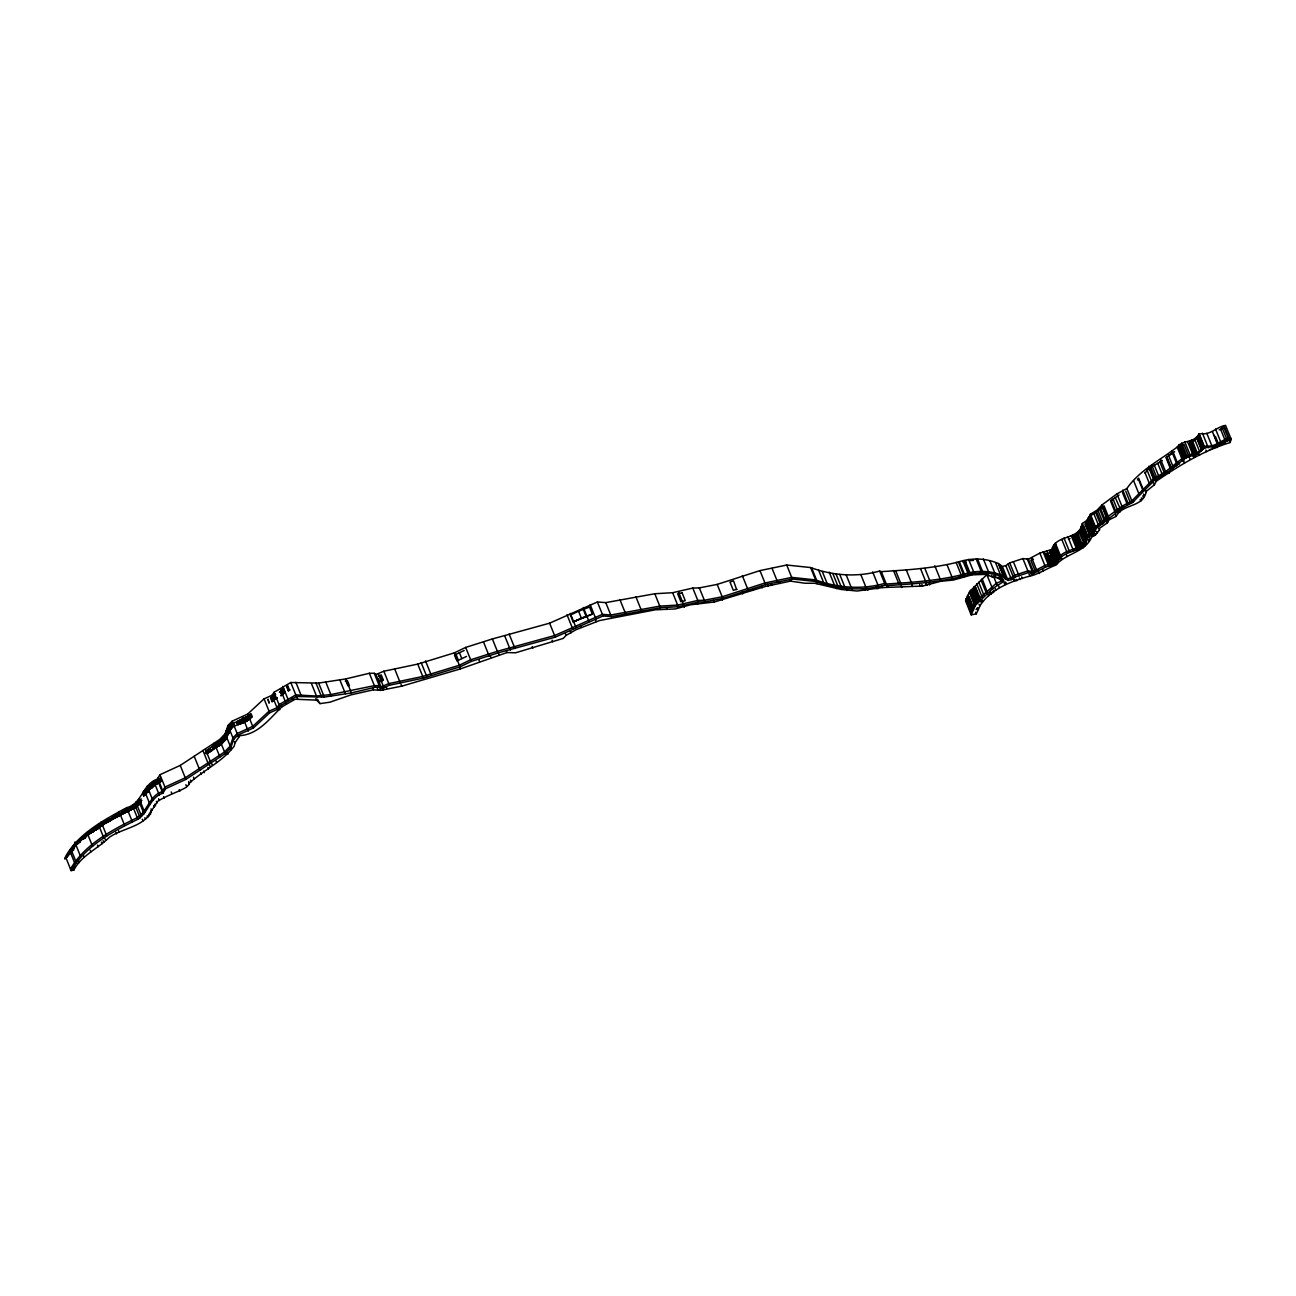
<?xml version="1.0" encoding="UTF-8"?>
<svg xmlns="http://www.w3.org/2000/svg" width="1296" height="1296" viewBox="0 0 1296 1296"><rect width="100%" height="100%" fill="white"/><g stroke="black" fill="none" stroke-linecap="round" stroke-linejoin="round"><path stroke-width="1.5" d="M141.248 798.871L132.743 806.663L100.1 824.207L78.554 840.375L74.747 843.647L66.663 857.336L70.454 852.865L64.832 858.746L67.1 856.526M234.981 722.407C227.383 723.686 226.395 732.208 223.511 737.878C214.796 743.71 189.718 764.64 219.04 745.524C228.517 741.296 226.071 727.817 236.196 725.387M142.981 792.666L143.824 795.987L142.981 792.666L145.622 788.924L160.105 778.102M148.781 786.105C152.005 790.366 142.544 790.609 143.872 794.885M971.206 614.839L975.321 605.443L992.509 588.659L986.855 574.663L969.667 591.446L965.552 600.842L971.206 614.839L976.261 613.867L980.392 605.086C991.067 589.194 1009.649 582.001 1027.453 576.72C1037.966 574.808 1046.147 568.669 1056.078 565.007C1066.025 553.084 1085.416 552.469 1091.783 536.852L1095.476 534.892L1099.51 529.967L1099.51 528.331L1107.319 522.839L1108.679 520.036L1116.115 516.407C1122.676 503.626 1142.311 507.821 1146.085 492.415L1145.47 489.872M225.893 732.029L226.913 736.792L226.249 732.208M1197.018 452.336L1184.042 457.034L1165.558 471.647L1153.796 478.645L1131.862 500.888L1121.947 506.266L1107.043 517.25L1102.118 522.466L1095.379 526.565L1095.266 530.501L1093.435 533.758L1087.992 537.484L1085.886 543.332C1078.499 553.262 1061.311 550.152 1057.293 563.452L1045.516 567.097L1034.046 573.14L1028.538 572.557L1015.416 576.882L1011.463 579.587L1008.013 580.462L1004.011 577.498C991.067 571.925 977.33 571.747 964.046 575.926C938.984 582.439 912.805 583.913 886.966 585.646L885.314 585.031C862.504 591.446 838.237 589.599 816.253 581.531L792.358 579.02L765.612 584.609L722.844 598.379L704.992 601.879L698.447 602.057L678.294 606.69L660.458 607.743L611.437 616.621L603.045 615.956L555.255 637.162L498.02 652.925L471.323 661.414L460.015 666.857L423.403 678.083L389.48 685.228L381.64 688.468L375.986 674.487L374.252 673.304L369.36 673.272L345.757 678.926L318.654 683.089L290.79 682.506L274.055 692.275L271.998 695.32L264.06 698.819L247.73 714.015L232.178 721.159L227.934 725.517L225.229 733.666L219.559 739.595L180.241 765.401L159.959 774.716L157.205 779.236C142.511 783.853 141.993 804.168 126.652 807.651C103.712 820.19 78.586 833.312 65.497 856.656L71.15 870.637L73.856 870.086C81.081 855.652 98.091 848.605 109.253 837.362C122.731 827.901 144.941 826.718 151.729 810.454L157.756 801.301C166.795 795.469 176.92 792.488 186.235 787.352L189.313 784.177L188.714 781.601M228.209 727.526L229.36 730.377L232.486 727.04L231.352 723.622M975.143 604.503L970.396 592.758L973.507 588.983L975.937 588.303M272.889 701.347C276.145 699.403 270.07 694.672 275.465 694.089M1088.543 517.412L1084.946 524.216L1089.45 535.378L1093.111 530.307L1093.079 528.638L1088.543 517.412L1104.046 505.861L1108.615 517.169L1093.079 528.638L1096.772 526.792L1093.759 528.071L1089.207 516.829M1088.462 518.335L1093.111 530.307L1095.606 529.141L1095.363 527.958L1092.998 529.562L1095.46 529.708L1092.35 531.311L1087.814 520.085M224.888 736.436L221.956 739.222C223.592 743.207 221.292 742.446 224.597 740.583L230.105 731.171L228.29 731.851L227.043 728.741M213.386 745.589L215.185 748.148L220.012 745.054L219.056 741.798M226.994 736.241L227.821 734.411L226.087 731.268M70.438 850.306L73.775 849.204L73.856 846.887L67.603 854.955L68.283 854.048M225.488 735.172L225.796 734.038M1074.757 536.641L1083.278 525.431L1087.781 536.576L1079.212 547.706L1084.833 542.797L1087.571 537.467L1085.935 537.727L1081.431 526.549M992.509 588.659L1003.703 581.499L999.945 578.291L992.363 576.995L986.288 574.371L972.178 574.792L953.321 580.057L940.815 581.272L922.541 586.067L882.657 587.558L857.142 591.025L841.185 589.486L814.86 583.265L805.091 583.249L790.366 581.126L764.899 586.602L714.323 602.008L690.412 604.795L675.346 608.942L655.29 609.8L599.546 620.557L576.023 629.726L566.077 635.38L563.225 638.41L515.646 652.795L507.028 652.552L460.048 669.011L401.744 686.167L380.489 690.379L373.361 689.828L351.248 694.802L329.945 702.189L319.999 703.615L316.499 700.115L295.083 699.241L281.783 706.968C269.503 718.713 258.422 734.314 239.906 735.658L234.916 742.948L234.252 746.075C222.248 761.951 203.602 769.937 189.378 783.221M1184.026 460.874L1178.858 446.44L1184.009 444.431L1188.805 456.305L1183.621 458.233L1188.805 456.305M1095.25 529.286L1122.595 507.886L1132.51 502.508L1154.444 480.265L1166.222 473.267L1184.706 458.654L1190.473 455.836L1193.389 455.998L1204.778 447.703L1199.966 435.796L1188.545 444.01M1178.712 447.46L1178.858 446.44M67.133 856.883L64.832 858.746L67.943 854.566M272.597 695.952L270.637 698.22L272.03 701.638L277.166 697.75M152.653 786.542L149.51 787.903L160.882 780.046M224.338 736.112L225.455 738.85L227.383 735.01M96.876 826.751C91.384 834.867 75.751 840.116 71.199 849.366M974.608 603.158L970.623 592.045M71.15 870.637C85.536 845.867 112.671 831.53 137.927 819.25C148.392 812.657 150.028 797.186 162.859 793.233L165.613 788.713L185.895 779.398L225.196 753.592L230.866 747.646L233.588 739.514L237.832 735.14L253.384 727.996L269.698 712.8L277.652 709.301L279.709 706.255L296.444 696.487L324.308 697.07L351.41 692.923L375.014 687.269L379.906 687.301L381.64 688.468M1081.577 529.27L1080.832 531.004M1146.134 491.492L1154.444 484.736L1156.275 481.237C1179.457 465.345 1202.931 450.927 1230.082 442.535L1231.2 439.344L1225.546 425.363C1217.155 426.773 1211.452 434.176 1202.623 433.82L1198.978 433.868C1194.264 443.378 1182.632 439.555 1177.173 447.055C1159.855 460.404 1139.751 470.075 1126.856 488.527L1116.941 493.889L1102.037 504.889L1097.129 510.106L1090.373 514.188L1087.781 519.777L1082.338 523.487L1080.232 529.335C1072.845 539.266 1055.657 536.171 1051.655 549.455L1039.862 553.117L1028.392 559.159L1022.884 558.576L1009.762 562.901L1005.809 565.607L1002.359 566.465L998.357 563.501C985.414 557.944 971.676 557.766 958.392 561.946C933.331 568.442 907.151 569.932 881.312 571.649L879.66 571.034C856.867 577.465 832.583 575.618 810.599 567.551L786.721 565.024L759.958 570.613L717.19 584.399L699.338 587.898L692.793 588.06L672.64 592.709L654.804 593.746L605.783 602.624L597.391 601.976L549.601 623.182L492.367 638.944L465.669 647.417L454.361 652.86L417.749 664.103L383.827 671.231L375.986 674.487M970.558 613.219L974.657 603.823L981.72 596.128L996.349 583.281L1003.687 580.235L1001.128 580.349L997.693 577.336M70.486 869.017C84.872 844.247 112.023 829.926 137.263 817.63C147.744 811.053 149.38 795.582 162.211 791.613L164.965 787.093L185.247 777.778L224.548 751.972L230.218 746.026L232.924 737.894L237.168 733.52L252.72 726.376L269.05 711.18L277.004 707.697L279.061 704.635L295.78 694.883L316.499 696.065L330.82 694.559L374.35 685.649L379.258 685.681L380.992 686.848L388.816 683.608L422.755 676.463L459.351 665.237L470.659 659.794L497.372 651.305L554.607 635.542L602.397 614.336L610.772 615.001L659.794 606.123L677.63 605.086L697.783 600.437L704.327 600.259L722.18 596.776L764.964 582.989L791.71 577.4L815.589 579.911C837.589 587.979 861.856 589.842 884.666 583.411L886.302 584.026C912.157 582.293 938.32 580.819 963.382 574.306C976.666 570.127 990.419 570.305 1003.347 575.878L1007.365 578.842L1010.799 577.967L1014.752 575.262L1027.89 570.937L1033.382 571.52L1044.851 565.477L1056.645 561.832C1060.663 548.532 1077.851 551.642 1085.222 541.712L1087.328 535.864L1092.787 532.138L1094.585 527.666M1199.335 452.353L1203.206 448.886L1194.442 455.107L1189.615 443.167M1190.749 442.616L1195.56 454.523L1200.533 451.024M978.367 600.777L974.835 602.462L975.645 601.976C976.228 598.833 983.794 597.991 976.925 600.161L972.68 589.68M965.893 599.303L969.068 596.63L973.28 607.046L974.284 606.884L970.477 608.78C972.583 619.456 963.819 592.612 966.881 601.652M1049.161 552.857L1056.224 545.146M97.249 827.658L132.435 808.591L141.88 800.442M1168.992 455.447L1171.373 453.73M279.401 692.258L283.468 688.5L285.023 692.339L280.843 695.839L284.731 692.777L283.468 693.23L281.945 689.423M68.785 853.691L69.239 852.817M967.108 598.412L967.496 600.064M1174.63 451.64L1166.011 457.666L1170.742 469.411L1172.848 468.439L1172.038 469.265M1170.742 469.411L1179.409 463.45L1173.123 466.803L1168.393 455.107M736.646 589.615L733.52 580.819L729.972 582.066L733.342 590.377L736.889 589.178M221.956 739.222L218.959 742.446L220.012 745.054L215.314 747.387L219.721 745.346M214.148 745.556L216.659 743.758L217.712 746.383M271.787 697.183L273.44 700.812L272.03 701.638L273.067 701.152L271.69 697.75L275.546 694.413M1137.451 479.974L1138.633 478.159L1143.315 489.758L1142.116 491.54M1054.701 563.258L1058.249 559.807L1053.535 563.679L1051.348 558.268M1060.679 556.178L1057.115 559.888L1052.676 548.905M976.115 609.59L977.071 608.148L977.719 609.768M284.213 691.481L283.176 688.905L280.649 691.675M230.364 725.177L231.32 724.14M998.341 578.34L1001.484 577.465L999.815 579.328L1002.132 578.907L1001.128 580.349L1002.958 579.863L1003.703 581.499M1119.096 494.991L1110.591 501.082L1115.176 512.455L1123.697 506.396M221.6 739.206L222.766 742.235L220.012 745.054M273.488 694.996L275.092 698.949L273.521 699.953L276.89 697.637M1091.119 534.713L1094.569 531.846L1092.091 532.073L1087.555 520.846M272.921 695.725L274.558 699.354L273.699 699.662L275.092 698.949L273.569 695.66M1060.436 558.851L1061.424 557.555L1062.088 559.175M1093.937 513.88L1098.49 525.155L1104.224 522.077L1104.791 521.413L1102.491 521.624L1097.923 510.3M1080.378 531.765L1075.939 535.847L1077.413 539.525M289.202 690.46L288.101 686.021L286.708 686.848L288.279 690.752L289.688 689.942L288.279 690.752M1189.242 443.669L1194.07 455.593L1198.039 453.357L1195.56 454.523M1103.22 508.615L1107.157 518.335L1104.046 520.02L1099.478 508.712M249.124 715.343L251.003 713.626L252.283 716.801L248.33 719.96L237.33 724.918L236.115 721.904L249.124 715.343L250.484 718.729L249.107 719.474L247.844 716.348M230.251 725.436L229.7 726.408M282.091 695.255L280.973 691.319M1052.806 550.525L1051.218 552.096L1054.798 560.941M233.944 725.954L231.433 727.623L230.639 724.772M1101.632 507.676L1102.572 506.995M1145.016 473.056L1149.196 468.391L1162.334 460.534M103.162 825.001L97.103 828.095L96.73 827.156M214.423 748.165L215.865 747.306L214.812 744.714M1111.255 500.175L1115.856 511.564L1117.978 510.543L1119.209 509.555L1117.589 510.251L1112.989 498.847M1196.014 438.761L1197.099 437.74M1219.18 429.883L1224.137 427.793L1228.997 439.83L1218.013 445.792L1204.632 447.849L1195.317 455.285L1193.389 455.998L1187.735 442.001M1149.73 484.704L1153.91 480.071L1158.527 477.706L1155.53 479.083L1150.799 467.402M69.806 852.185L71.944 851.683L68.364 854.55M108.427 819.445L108.864 820.546L136.372 806.987L113.189 818.132L112.72 816.966M1048.804 565.315L1052.417 564.084M1231.2 439.344L1221.188 443.021L1218.094 445.711L1212.44 431.73M1058.249 559.807L1056.418 561.379L1051.979 550.411M273.991 699.808L272.678 701.201L271.301 697.815M94.543 828.711L94.916 829.618L97.006 828.517L96.633 827.561M136.469 806.76L116.446 816.205L115.976 815.054M223.511 737.878L224.597 740.583L225.617 739.805L224.208 736.646M67.246 855.538L67.505 854.501M152.474 787.531L146.302 790.609L145.622 788.924M226.703 730.231L227.853 733.082L230.445 730.782M225.617 739.805L225.455 738.85M1193.227 441.466L1194.183 440.77M1108.615 517.169L1104.872 519.113L1100.32 507.854M1166.351 457.034L1171.098 468.779L1176.136 465.523L1171.487 468.083L1166.756 456.386M106.709 822.636L99.776 826.087L103.453 824.386M1094.747 531.425L1092.091 532.073L1094.342 530.501M1057.73 560.633L1054.409 563.144L1050.019 552.307M101.93 823.203L102.352 824.24L110.095 820.514M1000.755 579.847L1002.132 578.907M1160.131 476.734L1156.988 477.868L1167.064 472.246M121.775 812.025L122.261 813.24L127.494 810.648L126.976 809.368M1079.941 531.052L1084.412 542.149L1085.773 541.226L1080.686 529.027M244.62 722.455L246.758 720.916L245.511 717.806L246.451 717.32M378.853 676.156L381.218 674.876L383.292 680.011L379.679 681.907L378.302 678.505M1057.131 561.249L1053.535 563.679L1055.511 562.723M226.589 737.926L225.601 738.59L224.5 735.836M380.911 681.259L383.292 680.011M280.244 691.627L281.718 695.239L282.803 694.526L281.07 690.655M1214.19 435.229L1218.353 445.532L1228.997 439.83L1222.841 442.843L1228.997 439.83L1227.182 440.964M1157.182 478.58L1158.527 477.706L1153.91 480.071L1149.196 468.391M67.473 856.105L67.149 856.656M999.119 578.988L1001.484 577.465M1218.677 445.921L1222.598 443.702L1212.667 448.448M1077.867 533.612L1082.354 544.725L1084.12 543.623L1079.066 532.283M1115.143 497.291L1120.295 508.858L1117.589 510.251L1118.48 510.106M69.871 851.893L73.499 850.079L70.583 850.678L73.516 848.41M105.203 821.243L105.624 822.296L119.102 815.881M971.692 610.432L970.558 610.4L971.692 610.432L970.866 610.902L966.362 600.016M282.803 694.526L281.686 689.926M1171.098 468.779L1173.739 467.208L1171.487 468.083M273.164 695.401L275.157 698.738L273.991 699.419L275.092 698.949M223.042 741.911L224.289 740.972L223.204 738.283M70.972 852.023L69.53 852.817M274.331 699.208L275.157 698.738M94.916 829.618L98.399 828.031L94.916 829.618L96.503 828.711L96.131 827.771M968.792 599.578L972.292 608.261L970.056 609.59L973.944 606.674M1074.838 536.333L1079.293 547.366L1080.848 546.507L1079.438 546.88L1074.983 535.864M65.561 858.308L67.165 857.174L65.918 857.855M244.652 718.276L245.511 717.806M1088.494 536.317L1085.935 537.727L1088.267 536.852M68.38 854.307L69.336 853.481M1197.715 436.477L1202.526 448.4L1204.778 447.703L1201.343 449.566L1196.516 437.594M1225.951 441.482L1228.997 439.83L1224.04 441.904L1227.231 440.348M136.436 803.018L137.036 804.492L140.454 802.645M1194.005 457.391L1194.977 456.872M1076.004 535.037L1080.459 546.053L1082.354 544.725M134.201 805.189L134.784 806.598L140.081 803.795L135.011 806.306L134.428 804.881M131.868 807.197L132.435 808.591L137.295 806.015M138.478 805.334L133.31 808.056L132.743 806.663M1204.778 447.703L1201.57 449.388L1196.726 437.432M86.864 834.025L87.172 834.802L94.316 831.092L89.084 833.684L88.76 832.858M456.872 660.992L466.544 656.424M70.259 851.747L73.499 850.079L69.952 852.525L71.086 852.298M1197.682 437.319L1199.075 436.655M1220.459 444.447L1225.044 441.871M1032.782 572.395L1037.853 570.094M1117.589 510.251L1120.295 508.858M456.273 659.518L454.491 655.096L464.162 650.511M84.127 836.082L89.424 834.284M274.039 700.18L273.181 700.618L272.128 696.503M140.746 802.321L137.522 803.957L136.922 802.467M1002.958 579.863L1001.824 580.43L1002.861 580.77M69.433 853.724L68.591 853.837M213.791 749.201L210.989 750.611L209.968 748.067M1096.772 526.792L1093.079 528.638L1095.622 527.537M1081.075 545.665L1083.1 544.644M230.267 724.772L231.514 728.06L230.38 728.627L229.23 725.792M149.688 785.182L150.417 786.996L155.131 784.906M93.506 831.335L90.315 832.923L89.975 832.081M137.473 805.642L134.314 807.214L133.731 805.804M82.312 837.556L86.119 836.503M1183.459 458.946L1187.023 457.18M222.28 738.59L223.382 741.296L224.969 740.502L223.884 737.813M1104.37 522.401L1100.336 524.005L1095.784 512.698M156.573 781.18L157.351 783.124L160.769 781.439M1198.994 452.677L1196.5 453.908L1191.688 442.001M212.528 750.157L208.98 751.907L207.959 749.396M140.924 802.175L137.813 803.698L137.214 802.208M117.92 816.107L108.864 820.546L117.758 816.464M121.532 814.325L136.015 807.23M1099.688 524.912L1094.958 527.213L1090.422 515.954M282.269 689.602L283.451 693.814M84.564 838.01L79.607 840.407L84.872 837.977M1096.675 511.823L1101.244 523.13L1104.791 521.413M1086.842 522.175L1091.378 533.401L1094.569 531.846M241.542 719.588L242.773 722.666L247.925 720.187M113.189 818.132L136.21 807.052M1097.096 526.468L1093.759 528.071L1096.999 526.646M135.238 805.837L140.308 803.407M136.42 806.938L115.636 816.917L115.166 815.751M1087.571 537.467L1085.562 538.439L1081.058 527.261M94.462 830.704L90.947 832.356L90.607 831.514M77.274 841.558L80.903 840.553M148.424 792.034L143.84 794.529M111.991 819.526L104.782 822.928L104.36 821.875M85.649 837.378L80.174 839.225M78.554 840.375L85.455 837.832M160.834 781.18L157.513 782.59L160.85 781.018L157.513 782.59L156.735 780.678M99.403 824.758L99.792 825.746L110.209 820.903M79.607 841.46L75.865 842.546M80.32 841.687L74.974 844.214L80.158 841.963M78.505 842.999L75.071 844.619L74.747 843.647M578.567 611.21L570.386 615.065L573.156 621.934L592.337 614.093L589.502 607.079L578.567 611.21L581.353 618.111L592.337 614.093M1162.22 475.405L1156.988 477.868L1159.839 476.782M228.485 733.682L227.237 734.103L229.635 732.256M222.685 741.895L223.641 741.442L222.556 738.752M149.202 791.159L143.824 793.687L143.159 792.05M98.188 828.63L93.263 830.947L92.891 830.039M1099.607 525.042L1094.958 527.213L1098.49 525.625M242.66 722.893L245.9 721.37L240.521 723.784M148.214 787.207L148.927 788.972L152.636 786.785M138.98 803.957L135.788 805.464L135.205 804.022M105.624 822.296L112.687 819.007M109.058 821.308L101.768 824.71L101.347 823.673M581.353 618.111L573.156 621.934L586.197 616.588L583.378 609.606M1102.896 523.082L1098.49 525.155L1102.928 523.244M289.688 689.942L288.635 690.428L287.048 686.524M247.066 716.834L248.33 719.96L243.437 722.196L242.206 719.102M156.298 781.601L157.075 783.529L160.267 782.039M149.51 787.903L154.37 785.635M151.162 788.341L146.302 790.609L149.98 789.07M103.34 824.645L99.711 826.297L103.259 824.677L99.711 826.297L99.371 825.082M100.764 826.394L97.103 828.095L100.683 826.475M1105.828 520.069L1102.491 521.624L1105.423 520.879M149.105 789.734L145.897 791.208L145.217 789.507M102.352 824.24L109.544 820.919M207.149 750.028L208.17 752.539L212.009 750.497M134.784 806.598L140.081 804.168M98.415 825.925L98.788 826.864L102.335 825.228M93.749 829.472L94.122 830.396L98.577 827.917M1209.443 449.647L1211.031 449.21M276.955 697.912L274.574 698.884M152.62 787.207L149.413 788.681L148.765 786.461M132.435 808.591L136.048 806.938M87.172 834.802L90.671 833.198M84.418 836.827L87.934 835.207M1183.621 458.233L1187.266 456.565M149.04 785.668L149.769 787.466L154.694 785.214M94.122 830.396L97.621 828.792M82.588 838.253L85.876 836.746M1081.285 546.232L1079.438 546.88L1082.419 545.292M239.371 724.172L247.714 720.43L242.109 722.99L240.878 719.912M241.785 723.168L246.758 720.916L239.679 724.059M242.773 722.666L247.714 720.43M98.788 826.864L102.449 825.212M79.736 841.46L76.091 843.113L79.38 841.703M77.517 842.157L81.113 840.521M65.173 858.276L66.485 856.737M1218.159 445.986L1221.723 444.366M1033.074 572.33L1037.642 570.272M153.041 786.656L149.494 788.243L152.669 786.947M97.897 828.857L93.263 830.947L96.536 829.521M206.015 751.178L207.036 753.705L208.348 753.122M148.927 791.402L143.824 793.687L148.505 791.726M116.446 816.205L119.669 814.763L119.183 813.532M70 852.233L72.511 850.743M1212.359 448.74L1217.09 446.634M1079.293 547.366L1080.394 546.88M148.927 788.972L152.199 787.531M74.05 847.373L71.944 847.778M157.513 782.59L160.51 781.277M157.351 783.124L160.947 781.601M150.417 786.996L154.094 785.376M1162.512 475.454L1156.988 477.868L1160.422 476.377M1079.438 546.88L1081.544 545.956L1077.089 534.908M239.776 720.365L241.007 723.411L238.61 724.464L237.395 721.418M78.813 840.974L84.029 838.706M149.769 787.466L154.499 785.408M159.376 782.557L153.139 785.23L152.41 783.4M975.483 588.433L979.744 598.946L976.925 600.161L978.48 599.254L974.219 588.724M237.897 724.756L241.007 723.411M1128.492 503.48L1133.66 501.406M1086.016 523.147L1090.535 534.357L1094.294 532.154M157.075 783.529L159.651 782.428M137.036 804.492L140.373 803.083M1162.318 475.178L1158.932 476.604L1154.218 464.956M1068.439 539.168L1070.042 538.504M78.586 843.178L75.071 844.619L78.489 843.388M1084.833 542.797L1083.521 543.332L1085.303 542.084L1084.412 542.149M71.361 849.755L73.678 848.815M1072.91 550.249L1074.53 549.601M143.516 795.582L146.529 794.367M1033.447 559.175L1030.838 560.212L1035.245 571.115L1031.859 572.33M1194.442 455.107L1197.569 453.843M1108.048 517.833L1102.491 521.624L1105.618 520.538M208.17 752.539L210.73 751.518M1092.091 533.725L1090.535 534.357L1091.815 534.114M274.898 698.495L276.161 697.993M1091.378 533.401L1093.484 532.559M979.663 599.076L976.925 600.161L980.181 599.076M67.603 854.728L68.963 853.918M1092.091 532.073L1095.104 530.89M220.855 744.147L219.348 741.976M215.314 747.387L216.886 746.788L215.833 744.179M127.494 810.648L125.161 811.555L124.659 810.308M1092.998 529.562L1095.266 528.703M1087.231 537.808L1085.562 538.439L1086.08 540.4M963.106 562.091L966.524 560.812M245.754 717.417L247.018 720.527L243.437 722.196L247.601 720.268L246.337 717.142M232.519 726.538L234.738 725.728L233.539 722.763M1176.946 464.357L1179.538 463.401M119.669 814.763L117.272 815.605L116.818 814.455M1101.244 523.13L1104.224 522.077M973.264 607.792L970.477 608.78L972.292 608.261M223.382 741.296L224.289 740.972M1107.157 518.335L1104.872 519.113L1106.671 518.594M247.018 720.527L245.219 721.111L243.956 718.016M231.401 728.303L229.667 729.697L230.85 729.259L229.473 725.485M1080.459 546.053L1081.966 545.6M231.514 728.06L230.623 728.32L231.806 727.639L230.947 728.093L229.797 725.242M1153.44 481.594L1151.658 482.128L1153.148 482.096M227.853 733.082L229.392 732.645M345.271 681.145L347.425 680.74L349.369 685.519L347.879 685.746L345.951 680.967M1202.526 449.275L1201.943 449.728M1093.111 530.307L1095.46 529.708M283.792 693.409L282.836 689.148M1086.971 538.099L1085.562 538.439L1086.55 539.006M1119.744 508.68L1121.413 508.275M1200.469 451.186L1199.561 451.397L1194.718 439.425M207.036 753.705L206.68 750.643M1203.984 446.229L1207.613 446.197C1216.458 446.537 1222.16 439.15 1230.552 437.724L1230.082 442.535M1173.123 466.803L1174.338 466.544M224.597 740.583L222.944 738.25M73.84 847.892L72.122 848.232L75.087 846.563L72.495 847.082M283.468 693.23L282.479 689.359M220.563 744.406L222.766 742.235L221.486 742.819L220.401 740.146M971.077 610.076L970.202 610.141L971.077 610.076L966.298 598.428M969.878 560.504L973.507 560.439M76.075 845.851L74.147 845.251M995.652 576.639L993.53 576.153M1115.856 511.564L1116.698 511.726M1223.959 425.768L1229.612 439.749M1221.691 426.562L1227.328 440.543M1220.573 429.138L1225.433 441.175M1224.607 441.79L1225.271 443.41M1215.551 429.041L1221.188 443.021M1215.518 436.558L1218.985 445.144M1216.361 446.002L1217.009 447.622M1206.835 433.35L1212.473 447.331M1202.429 433.107L1208.277 447.8M1205.896 450.052L1206.544 451.672M1198.978 433.868L1204.632 447.849M1198.638 436.072L1203.449 447.979M1200.452 442.066L1202.526 447.185M1198.881 453.762L1199.529 455.366M1192.028 439.96L1197.682 453.956M1189.679 441.304L1195.317 455.285M1184.819 441.855L1190.473 455.836M1189.404 457.52L1190.052 459.14M1181.66 443.135L1187.314 457.132M1180.915 445.241L1185.678 457.051M1179.052 444.658L1184.706 458.654M1178.68 447.104L1183.507 459.319M1181.061 454.718L1182.422 458.104M1183.783 461.651L1184.431 463.271M1177.173 447.055L1182.827 461.052M1173.139 452.191L1177.902 463.968M1171.665 451.202L1177.319 465.183M1168.312 471.89L1168.96 473.51M1160.568 459.27L1166.222 473.267M1159.871 461.911L1164.602 473.591M1157.749 463.304L1162.496 475.049M1151.658 464.843L1157.296 478.84M1155.627 479.617L1156.275 481.237M1148.807 466.268L1154.444 480.265M1153.796 483.116L1154.444 484.736M1146.506 468.763L1152.16 482.744M1144.886 472.36L1149.601 483.991M1145.437 490.811L1146.085 492.415M1138.228 478.726L1142.926 490.325M1143.59 494.084L1144.238 495.688M1142.78 495.882L1143.428 497.502M1141.371 497.875L1142.019 499.495M1133.563 480.573L1139.216 494.57M1140.188 499.495L1140.836 501.115M1126.856 488.527L1132.51 502.508M1125.754 491.216L1130.371 502.67M1122.757 490.131L1128.411 504.128M1122.563 492.739L1127.196 504.193M1116.941 493.889L1122.595 507.886M1119.177 510.608L1119.825 512.212M1115.467 514.804L1116.115 516.407M1108.679 520.036L1108.031 518.432L1108.177 521.77M1102.037 504.889L1107.691 518.87M1102.07 506.623L1106.606 517.849M1105.618 518.432L1106.266 520.052M1106.654 521.219L1107.319 522.839M1102.118 522.466L1102.783 524.086M1098.862 528.347L1099.51 529.967M1090.373 514.188L1096.027 528.185M1096.61 531.344L1097.258 532.964M1094.618 528.881L1095.266 530.501M1094.828 533.272L1095.476 534.892M1090.454 525.058L1091.977 528.8M1092.787 532.138L1093.435 533.758M1093.014 534.519L1093.678 536.139M1091.135 535.232L1091.783 536.852M1089.418 537.37L1090.082 538.99M1082.338 523.487L1087.992 537.484M1088.543 539.59L1089.191 541.193M1082.128 526.079L1086.631 537.241M1085.222 541.712L1085.886 543.332M1083.91 544.919L1084.558 546.539M1082.743 546.134L1083.391 547.754M1076.62 534.6L1081.69 547.366M1074.238 537.079L1078.693 548.127M1072.683 535.313L1078.337 549.31M1071.209 535.621L1076.863 549.601M1067.953 537.03L1073.606 551.027M1063.984 537.953L1069.637 551.95M1061.797 539.395L1067.434 553.392M1066.349 554.866L1066.997 556.486M1055.333 543.008L1060.97 557.005M1055.187 545.632L1059.642 556.664M1053.81 545.179L1059.464 559.159M1054.118 546.831L1058.573 557.863M1053.518 547.576L1057.957 558.576M1056.645 561.832L1057.293 563.452M1049.468 550.606L1055.122 564.586M1050.068 555.044L1053.648 563.873M1047.022 551.124L1052.676 565.121M1051.299 564.214L1046.909 553.36L1045.24 553.684L1049.647 564.57M1045.661 554.04L1049.323 563.096M1044.284 552.031L1049.938 566.028M1043.118 551.837L1048.756 565.817M1039.862 553.117L1045.516 567.097M1042.664 569.3L1043.312 570.92M1038.841 571.909L1039.489 573.529M1031.681 557.734L1037.318 571.714M1028.392 559.159L1034.046 573.14M1027.145 558.608L1032.799 572.589M1032.086 572.929L1032.75 574.549M1030.757 573.237L1031.405 574.857M1022.884 558.576L1028.538 572.557M1029.073 574.096L1029.737 575.716M1021.653 576.866L1022.301 578.486M1013.44 561.865L1019.093 575.861M1019.434 577.984L1020.082 579.587M1009.762 562.901L1015.416 576.882M1016.08 579.247L1016.728 580.851M1008.077 564.019L1013.731 578M1014.136 579.49L1014.784 581.11M1013.504 579.506L1014.152 581.126M1005.809 565.607L1011.463 579.587M1002.359 566.465L1008.013 580.462M1000.285 565.477L1005.939 579.458M1002.488 571.892L1003.93 575.456M998.924 564.7L1004.578 578.68M998.357 563.501L1004.011 577.498M1005.664 582.098L1006.328 583.718M1005.113 582.374L1005.761 583.994M1004.173 583.07L1004.837 584.674M995.603 562.772L1001.257 576.769M1001.889 580.268L999.848 577.692L1000.512 579.296M999.297 576.671L999.945 578.291M989.982 561.071L995.62 575.068M995.166 575.829L995.814 577.449M998.649 585.824L999.297 587.428M993.497 576.218L996.997 584.901M991.715 575.375L992.363 576.995M983.356 558.981L988.994 572.978M995.215 588.449L995.863 590.069M987.957 574.112L988.605 575.732M993.773 590.053L994.421 591.673M985.64 572.751L986.288 574.371M992.331 591.268L992.995 592.888M977.411 558.706L983.065 572.686M990.387 592.223L991.035 593.843M990.112 592.434L990.776 594.038M990.031 592.709L990.679 594.329M976.228 559.111L981.882 573.107M980.327 572.767L980.975 574.387M982.109 578.729L987.665 592.985M988.054 594.362L988.702 595.982M981.072 580.009L986.726 593.989M974.884 572.881L975.532 574.501M978.674 582.196L984.328 596.176M968.63 559.418L974.284 573.399M976.714 583.751L982.368 597.748M971.53 573.172L972.178 574.792M981.914 600.016L982.562 601.636M975.224 586.165L980.878 600.145M980.716 601.231L981.38 602.851M973.766 587.039L979.42 601.02M963.074 561.233L968.728 575.23M973.507 588.983L977.751 599.481M977.54 600.421L978.188 602.041M979.031 604.26L979.679 605.88M971.692 590.927L975.92 601.393M959.364 561.784L965.018 575.764M971.433 591.543L975.645 601.976M970.769 590.377L976.423 604.373M977.719 607.711L978.367 609.331M958.392 561.946L964.046 575.926M963.155 575.278L963.803 576.898M969.667 591.446L975.321 605.443M969.424 592.385L975.078 606.366M956.108 562.383L961.762 576.364M975.596 612.247L976.261 613.867M967.869 595.318L973.523 609.314M968.096 597.1L972.308 607.516L974.284 606.884L971.077 608.051L966.881 597.683M967.237 596.144L972.875 610.124M958.765 576.817L959.413 578.437M947.23 565.234L952.884 579.215M934.837 565.834L940.491 579.814M924.874 568.442L930.512 582.422M929.054 583.313L929.718 584.933M920.5 568.571L926.154 582.552M926.559 583.54L927.207 585.144M925.717 583.346L926.365 584.966M921.877 584.464L922.541 586.067M919.642 584.609L920.29 586.229M906.309 569.981L911.963 583.978M911.882 584.788L912.53 586.408M895.747 570.92L901.4 584.917M901.141 585.922L901.789 587.542M893.479 570.451L899.132 584.431M887.258 585.695L887.906 587.299M881.312 571.649L886.966 585.646M879.66 571.034L885.314 585.031M881.993 585.938L882.657 587.558M872.662 571.925L878.315 585.922M877.165 587.234L877.829 588.854M875.659 586.991L876.307 588.611M867.218 588.497L867.866 590.117M861.014 575.019L866.651 589M864.805 588.676L865.453 590.296M846.256 575.1L851.909 589.081M846.369 588.902L847.017 590.506M839.727 574.387L845.381 588.384M835.952 573.804L841.606 587.801M832.81 573.496L838.463 587.493M836.017 586.991L836.681 588.611M829.197 572.135L834.851 586.132M822.344 571.649L827.998 585.63M818.586 570.11L824.24 584.091M811.588 567.745L817.241 581.726M810.599 567.551L816.253 581.531M816.334 582.082L816.982 583.702M786.721 565.024L792.358 579.02M790.706 579.587L791.37 581.191M789.718 579.506L790.366 581.126M779.528 581.839L780.176 583.459M772.076 568.377L777.73 582.358M770.99 583.54L771.655 585.16M767.686 584.35L768.334 585.97M759.958 570.613L765.612 584.609M761.53 586.197L762.178 587.817M752.555 588.74L753.203 590.36M742.349 575.716L748.003 589.696M742.057 592.272L742.705 593.892M717.19 584.399L722.844 598.379M721.742 598.606L722.39 600.226M713.675 600.404L714.323 602.008M699.338 587.898L704.992 601.879M692.793 588.06L698.447 602.057M696.989 602.721L697.637 604.325M678.359 591.592L684.013 605.588M683.753 605.605L684.401 607.225M672.64 592.709L678.294 606.69M666.419 607.873L667.084 609.476M654.804 593.746L660.458 607.743M659.761 607.808L660.425 609.412M635.866 596.743L641.52 610.74M619.877 599.53L625.531 613.51M605.783 602.624L611.437 616.621M597.391 601.976L603.045 615.956M590.166 604.714L595.82 618.694M595.609 619.99L596.273 621.61M583.346 607.451L589 621.432M580.462 625.838L581.126 627.442M570.289 613.364L575.942 627.361M567.016 614.774L572.67 628.754M570.37 631.249L571.034 632.869M565.429 633.776L566.077 635.38M549.601 623.182L555.255 637.162M552.064 640.192L552.712 641.812M532.202 646.672L532.85 648.292M509.134 634.068L514.787 648.065M504.792 636.077L510.446 650.057M506.38 650.932L507.028 652.552M498.62 653.573L499.268 655.193M492.367 638.944L498.02 652.925M490.342 655.97L490.99 657.59M483.505 641.957L489.159 655.954M478.872 659.826L479.536 661.446M465.669 647.417L471.323 661.414M459.383 652.617L461.765 658.53M455.998 654.367L458.379 660.263M454.361 652.86L460.015 666.857M459.4 667.391L460.048 669.011M425.525 660.911L431.179 674.892M421.2 662.71L426.854 676.69M417.749 664.103L423.403 678.083M394.826 669.319L400.48 683.316M401.08 684.547L401.744 686.167M383.827 671.231L389.48 685.228M386.24 686.912L386.905 688.532M379.809 675.508L381.866 680.611M378.416 674.001L384.053 687.998M382.433 688.37L383.098 689.99M374.252 673.304L379.906 687.301M379.825 688.759L380.489 690.379M377.249 688.079L377.897 689.699M369.36 673.272L375.014 687.269M372.697 688.225L373.361 689.828M345.757 678.926L351.41 692.923M339.795 679.752L345.433 693.733M325.831 682.182L331.468 696.163M318.654 683.089L324.308 697.07M315.868 682.717L321.521 696.713M319.999 703.615L317.39 699.484L318.038 701.104M311.494 683.689L317.147 697.669M315.851 698.495L316.499 700.115M295.844 682.279L301.498 696.276M297.027 697.54L297.691 699.16M290.79 682.506L296.444 696.487M287.469 686.281L289.04 690.201M292.264 698.398L292.912 700.018M282.803 686.378L288.457 700.358M282.625 688.97L284.164 692.809M280.438 689.391L286.076 703.372M281.135 705.348L281.783 706.968M274.055 692.275L279.709 706.255M274.201 694.931L275.627 698.431M273.845 694.786L275.27 698.285M279.11 708.118L279.758 709.738M271.998 695.32L277.652 709.301M264.06 698.819L269.698 712.8M250.306 714.112L251.586 717.287M247.73 714.015L253.384 727.996M244.636 717.757L245.9 720.851M242.644 717.158L248.297 731.155M238.513 720.9L239.744 723.946M232.178 721.159L237.832 735.14M237.978 735.658L238.626 737.278M231.79 723.362L232.972 726.278M230.947 724.383L232.114 727.283M227.934 725.517L233.588 739.514M234.252 741.328L234.916 742.948M225.229 733.666L230.866 747.646M225.52 735.01L226.622 737.764M224.905 735.367L226.006 738.121M230.234 748.262L230.882 749.882M227.286 752.765L227.95 754.369M221.519 739.838L222.604 742.511L221.422 743.434L220.352 740.777M221.081 739.773L222.264 742.738L220.887 743.272L221.827 743.045L220.757 740.389M219.559 739.595L225.196 753.592M217.971 742.9L219.04 745.524L216.302 746.788L215.249 744.179M216.772 743.467L217.841 746.091M214.245 742.932L219.883 756.913M214.261 744.811L215.444 747.695M212.722 746.545L213.743 749.088M212.123 746.917L213.143 749.444M215.865 760.736L216.513 762.356M208.915 748.861L209.936 751.388M211.523 763.279L212.188 764.899M205.432 749.299L211.086 763.279M209.547 764.883L210.195 766.503M202.921 750.465L208.559 764.446M207.862 767.588L208.51 769.208M203.634 771.088L204.282 772.708M194.222 756.346L199.876 770.326M200.588 772.772L201.253 774.392M193.477 777.179L194.125 778.799M190.447 780.079L191.111 781.699M188.649 782.557L189.313 784.177M180.241 765.401L185.895 779.398M185.879 784.696L186.543 786.316M179.253 789.62L179.901 791.24M171.218 791.969L171.866 793.589M159.959 774.716L165.613 788.713M159.278 778.523L160.04 780.419M158.485 779.107L159.246 781.002M158.339 779.463L159.116 781.375M157.658 778.248L163.312 792.245M157.205 779.236L162.859 793.233M163.652 796.667L164.317 798.287M154.969 782.217L155.747 784.112M153.608 780.921L159.262 794.902M153.187 783.043L153.932 784.89L159.214 782.622L152.15 786.218L151.405 784.388M158.598 798.773L159.246 800.393M150.579 784.728L151.308 786.542M156.379 801.317L157.027 802.937M154.856 804.119L155.52 805.739M147.112 786.154L152.766 800.134M147.274 787.595L147.987 789.345M153.657 805.561L154.305 807.181M145.022 792.131L149.963 804.362M151.065 808.85L151.729 810.454M150.725 810.616L151.373 812.236M142.981 793.654L143.645 795.29M150.012 812.381L150.66 814.001M148.813 814.099L149.477 815.719M147.145 815.848L147.793 817.468M140.243 799.6L140.875 801.155M139.142 798.579L144.796 812.576M139.563 799.972L140.195 801.527L138.64 802.337L138.04 800.879M138.688 800.329L139.304 801.835M138.397 799.891L144.05 813.888M144.877 817.76L145.525 819.38M137.781 801.365L138.38 802.872M135.805 802.111L141.458 816.091M142.301 819.266L142.965 820.886M134.444 803.86L140.098 817.857M132.273 805.253L137.927 819.25M129.065 808.591L129.6 809.935L122.261 813.24L128.855 810.162L128.336 808.85M126.652 807.651L132.305 821.632M125.793 809.838L126.311 811.102M123.476 811.118L123.962 812.365M122.44 811.49L122.926 812.705M119.038 811.523L124.691 825.503M118.26 813.71L118.746 814.892M113.805 816.318L114.259 817.436M118.552 830.704L119.2 832.324M111.586 817.565L112.055 818.732M115.879 832.243L116.527 833.863M109.35 818.667L109.804 819.785M107.811 819.801L108.248 820.886M106.79 820.255L107.228 821.308M103 822.458L103.421 823.495M101.153 821.939L106.79 835.936M100.991 824.013L101.412 825.05M100.1 824.207L100.505 825.244M104.992 838.625L105.64 840.245M98.35 824.353L104.004 838.35M97.411 826.524L97.783 827.447M103.097 840.634L103.745 842.254M101.444 842.108L102.109 843.712M95.175 828.176L95.531 829.1M97.492 845.105L98.156 846.725M86.962 832.437L92.615 846.418M90.185 850.225L90.833 851.845M83.576 855.684L84.224 857.304M74.763 842.076L80.417 856.057M78.7 860.933L79.348 862.553M70.972 849.301L76.626 863.282M69.611 850.387L75.265 864.383M74.245 865.193L74.893 866.813M74.439 867.672L73.791 866.052L73.856 870.086M268.045 699.354L269.05 702.902L268.045 699.354M965.795 562.513L964.759 562.869L968.938 573.237L969.991 572.864L965.795 562.513M682.069 592.79L677.662 593.827L680.854 601.7L685.244 600.664L682.069 592.79"/></g></svg>
